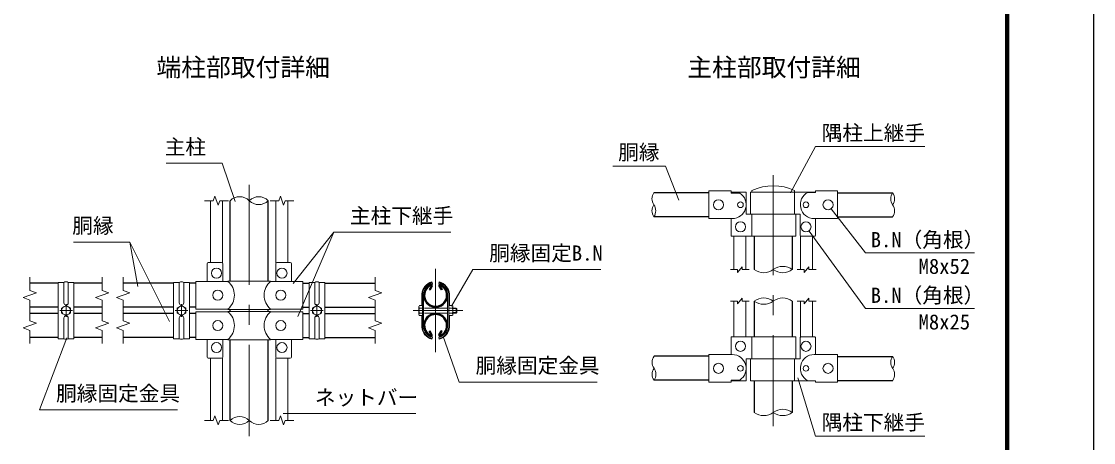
# Model space of a CAD drawing. Units: millimetres, scale not verified. Extents: x -8399 to 8401, y -5940 to 5940.
# Drawn here: x 1592 to 8401, y -1659 to 1015 of the extents above; entities that cross this region are included whole.
import ezdxf
from ezdxf.enums import TextEntityAlignment as Align

# ---------------------------------------------------------------- set-up
doc = ezdxf.new("R2010")
doc.units = ezdxf.units.MM
doc.header["$LTSCALE"] = 20
doc.linetypes.add('USER1', pattern=[50.8, 31.75, -6.35, 6.35, -6.35])
for name, color, linetype, lineweight in [('0-1_D-STR1', 1, 'Continuous', 25), ('0-4_D-BMK', 2, 'USER1', 13), ('0-5_D-STR-DIM', 7, 'Continuous', 13), ('0-8_D-STR3', 3, 'Continuous', 13), ('0-9_D-STR-TXT', 7, 'Continuous', 13), ('0-C_D-TTL-TXT', 7, 'Continuous', 13), ('0-E_D-TTL', 7, 'Continuous', 25)]:
    doc.layers.add(name, color=color, linetype=linetype, lineweight=lineweight)
doc.styles.add('ＭＳ ゴシック', font='')
doc.styles.get('ＭＳ ゴシック').set_extended_font_data('MS Gothic')

msp = doc.modelspace()

# ---------------------------------------------------------------- linework, layer by layer
at = {"layer": '0-1_D-STR1'}
for p, q in [((2917.18, -633.02), (2917.18, -122.86)), ((3159.18, -633.02), (3159.18, -122.86)), ((5958.24, -72.54), (5608.24, -72.54)), ((6774.24, -72.74), (7124.24, -72.74)), ((5958.24, -224.94), (5608.24, -224.94)), ((6774.24, -225.14), (7124.24, -225.14)), ((6245.24, -348.54), (6245.24, -560.54)), ((6487.24, -348.54), (6487.24, -560.54)), ((1824.84, -647.02), (1644.84, -647.02)), ((2104.84, -647.02), (1924.84, -647.02)), ((2558.18, -647.02), (2238.18, -647.02)), ((2698.18, -647.02), (2658.18, -647.02)), ((3378.18, -647.02), (3418.18, -647.02)), ((3518.18, -647.02), (3838.18, -647.02)), ((4195.23, -661.89), (4181.19, -686.21)), ((4200.79, -665.1), (4186.75, -689.41)), ((4243.06, -665.1), (4257.1, -689.41)), ((4248.62, -661.89), (4262.66, -686.21)), ((4181.19, -686.21), (4186.75, -689.41)), ((4262.66, -686.21), (4257.1, -689.41)), ((1824.84, -799.42), (1644.84, -799.42)), ((2104.84, -799.42), (1924.84, -799.42)), ((2558.18, -799.42), (2238.18, -799.42)), ((2698.18, -799.42), (2658.18, -799.42)), ((2917.18, -825.82), (2917.18, -813.02)), ((3159.18, -825.82), (3159.18, -813.02)), ((3378.18, -799.42), (3418.18, -799.42)), ((3518.18, -799.42), (3838.18, -799.42)), ((6245.24, -760.54), (6245.24, -987.46)), ((6487.24, -760.54), (6487.24, -987.46)), ((1824.84, -839.42), (1644.84, -839.42)), ((2104.84, -839.42), (1924.84, -839.42)), ((2558.18, -839.42), (2238.18, -839.42)), ((2698.18, -839.42), (2658.18, -839.42)), ((3378.18, -839.42), (3418.18, -839.42)), ((3518.18, -839.42), (3838.18, -839.42)), ((4181.19, -952.63), (4186.75, -949.42)), ((4195.23, -976.94), (4181.19, -952.63)), ((4200.79, -973.73), (4186.75, -949.42)), ((4243.06, -973.73), (4257.1, -949.42)), ((4248.62, -976.94), (4262.66, -952.63)), ((4262.66, -952.63), (4257.1, -949.42)), ((1824.84, -991.82), (1644.84, -991.82)), ((2104.84, -991.82), (1924.84, -991.82)), ((2558.18, -991.82), (2238.18, -991.82)), ((2698.18, -991.82), (2658.18, -991.82)), ((2917.18, -1518.06), (2917.18, -1005.82)), ((3159.18, -1518.06), (3159.18, -1005.82)), ((3378.18, -991.82), (3418.18, -991.82)), ((3518.18, -991.82), (3838.18, -991.82)), ((5958.24, -1111.06), (5609.24, -1111.06)), ((6774.24, -1111.26), (7125.24, -1111.26)), ((5958.24, -1263.46), (5609.24, -1263.46)), ((6245.24, -1267.46), (6245.24, -1467.46)), ((6487.24, -1267.46), (6487.24, -1467.46)), ((6774.24, -1263.66), (7125.24, -1263.66))]:
    msp.add_line(p, q, dxfattribs=at)
for centre, radius, start, end in [((4221.93, -723.22), 76.2, 114.32478, 65.67522), ((4221.93, -723.22), 69.78, 114.32478, 65.67522), ((4193.84, -661.09), 8.02, 330, 114.32478), ((4193.84, -661.09), 1.6, 330, 114.32478), ((4250.01, -661.09), 8.02, 65.67522, 210), ((4250.01, -661.09), 1.6, 65.67522, 210), ((4221.63, -723.22), 76.2, 5.09104, 65.67522), ((4221.93, -915.62), 76.2, 294.32478, 245.67522), ((4221.93, -915.62), 69.78, 294.32478, 245.67522), ((4193.84, -977.74), 8.02, 245.67522, 30), ((4193.84, -977.74), 1.6, 245.67522, 30), ((4250.01, -977.74), 8.02, 150, 294.32478), ((4250.01, -977.74), 1.6, 150, 294.32478)]:
    msp.add_arc(centre, radius, start, end, dxfattribs=at)
at = {"layer": '0-4_D-BMK'}
for p, q in [((6366.24, 39.34), (6366.24, -1555.51)), ((3038.18, -22.86), (3038.18, -1618.06)), ((4221.93, -556.19), (4221.93, -1084.72)), ((1874.84, -860.46), (1874.84, -780.46)), ((2608.18, -860.46), (2608.18, -780.46)), ((3468.18, -860.46), (3468.18, -780.46)), ((1914.84, -820.46), (1834.84, -820.46)), ((2648.18, -820.46), (2568.18, -820.46)), ((3428.18, -820.46), (3508.18, -820.46)), ((4079.43, -820.46), (4394.03, -820.46))]:
    msp.add_line(p, q, dxfattribs=at)
at = {"layer": '0-5_D-STR-DIM'}
for p, q in [((2754.18, -122.86), (2809.65, -122.86)), ((2819.92, -94.67), (2809.65, -122.86)), ((2840.44, -151.05), (2819.92, -94.67)), ((2850.7, -122.86), (2840.44, -151.05)), ((2850.7, -122.86), (2906.18, -122.86)), ((3170.18, -122.86), (3225.65, -122.86)), ((3235.92, -94.67), (3225.65, -122.86)), ((3256.44, -151.05), (3235.92, -94.67)), ((3266.7, -122.86), (3256.44, -151.05)), ((3266.7, -122.86), (3322.18, -122.86)), ((6139.24, -578.54), (6169.24, -542.54)), ((6169.24, -560.54), (6169.24, -542.54)), ((6563.24, -578.54), (6593.24, -542.54)), ((6593.24, -560.54), (6593.24, -542.54)), ((1644.84, -608.92), (1644.84, -692.44)), ((2104.84, -608.92), (2104.84, -692.44)), ((2238.18, -608.92), (2238.18, -692.44)), ((3838.18, -608.92), (3838.18, -692.44)), ((6094.24, -560.54), (6139.24, -560.54)), ((6139.24, -578.54), (6139.24, -560.54)), ((6169.24, -560.54), (6214.24, -560.54)), ((6518.24, -560.54), (6563.24, -560.54)), ((6563.24, -578.54), (6563.24, -560.54)), ((6593.24, -560.54), (6638.24, -560.54)), ((1602.56, -738.61), (1687.13, -707.83)), ((1644.84, -754), (1602.56, -738.61)), ((1687.13, -707.83), (1644.84, -692.44)), ((2062.56, -738.61), (2147.13, -707.83)), ((2104.84, -754), (2062.56, -738.61)), ((2147.13, -707.83), (2104.84, -692.44)), ((2195.89, -738.61), (2280.46, -707.83)), ((2238.18, -754), (2195.89, -738.61)), ((2280.46, -707.83), (2238.18, -692.44)), ((3795.89, -738.61), (3880.46, -707.83)), ((3838.18, -754), (3795.89, -738.61)), ((3880.46, -707.83), (3838.18, -692.44)), ((6139.24, -778.54), (6169.24, -742.54)), ((6169.24, -760.54), (6169.24, -742.54)), ((6563.24, -778.54), (6593.24, -742.54)), ((6593.24, -760.54), (6593.24, -742.54)), ((1644.84, -754), (1644.84, -884.84)), ((2104.84, -754), (2104.84, -884.84)), ((2238.18, -754), (2238.18, -884.84)), ((3838.18, -754), (3838.18, -884.84)), ((6094.24, -760.54), (6139.24, -760.54)), ((6139.24, -778.54), (6139.24, -760.54)), ((6169.24, -760.54), (6214.24, -760.54)), ((6518.24, -760.54), (6563.24, -760.54)), ((6563.24, -778.54), (6563.24, -760.54)), ((6593.24, -760.54), (6638.24, -760.54)), ((1687.13, -900.23), (1644.84, -884.84)), ((2147.13, -900.23), (2104.84, -884.84)), ((2280.46, -900.23), (2238.18, -884.84)), ((3880.46, -900.23), (3838.18, -884.84)), ((1602.56, -931.01), (1687.13, -900.23)), ((1644.84, -946.4), (1602.56, -931.01)), ((1644.84, -946.4), (1644.84, -1029.92)), ((2062.56, -931.01), (2147.13, -900.23)), ((2104.84, -946.4), (2062.56, -931.01)), ((2104.84, -946.4), (2104.84, -1029.92)), ((2195.89, -931.01), (2280.46, -900.23)), ((2238.18, -946.4), (2195.89, -931.01)), ((2238.18, -946.4), (2238.18, -1029.92)), ((3795.89, -931.01), (3880.46, -900.23)), ((3838.18, -946.4), (3795.89, -931.01)), ((3838.18, -946.4), (3838.18, -1029.92)), ((2819.92, -1489.87), (2809.65, -1518.06)), ((2840.44, -1546.25), (2819.92, -1489.87)), ((3235.92, -1489.87), (3225.65, -1518.06)), ((3256.44, -1546.25), (3235.92, -1489.87)), ((2754.18, -1518.06), (2809.65, -1518.06)), ((2850.7, -1518.06), (2840.44, -1546.25)), ((2850.7, -1518.06), (2906.18, -1518.06)), ((3170.18, -1518.06), (3225.65, -1518.06)), ((3266.7, -1518.06), (3256.44, -1546.25)), ((3266.7, -1518.06), (3322.18, -1518.06))]:
    msp.add_line(p, q, dxfattribs=at)
for centre, radius, start, end in [((2977.68, -183.74), 85.83, 45.18146, 134.81854), ((3098.68, -183.74), 85.83, 45.18146, 134.81854), ((3098.68, -61.97), 85.83, 225.18146, 314.81854), ((5662.73, -110.64), 66.48, 145.03504, 214.96496), ((7178.73, -110.84), 66.48, 145.03504, 214.96496), ((7069.76, -110.84), 66.48, 325.03504, 34.96496), ((5662.73, -186.84), 66.48, 145.03422, 214.96578), ((5553.76, -186.84), 66.48, 325.03504, 34.96496), ((7069.76, -187.04), 66.48, 325.03422, 34.96578), ((6426.74, -642.04), 101.51, 53.41445, 126.58555), ((6305.74, -479.03), 101.51, 233.41445, 306.58555), ((6426.74, -479.03), 101.51, 233.41445, 306.58555), ((6305.74, -842.04), 101.51, 53.41445, 126.58555), ((6426.74, -842.04), 101.51, 53.41445, 126.58555), ((6305.74, -679.03), 101.51, 233.41445, 306.58555), ((5663.73, -1149.16), 66.48, 145.03504, 214.96496), ((7179.73, -1149.36), 66.48, 145.03504, 214.96496), ((7070.76, -1149.36), 66.48, 325.03504, 34.96496), ((5663.73, -1225.36), 66.48, 145.03422, 214.96578), ((5554.76, -1225.36), 66.48, 325.03504, 34.96496), ((7070.76, -1225.56), 66.48, 325.03422, 34.96578), ((2977.68, -1578.94), 85.83, 45.18146, 134.81854), ((6305.74, -1385.95), 101.51, 233.41445, 306.58555), ((6426.74, -1548.96), 101.51, 53.41445, 126.58555), ((6426.74, -1385.95), 101.51, 233.41445, 306.58555), ((2977.68, -1457.17), 85.83, 225.18146, 314.81854), ((3098.68, -1457.17), 85.83, 225.18146, 314.81854)]:
    msp.add_arc(centre, radius, start, end, dxfattribs=at)
at = {"layer": '0-8_D-STR3'}
for p, q in [((6098.24, -74.43), (6098.24, -60.54)), ((6231.04, -68.54), (6231.04, -57.99)), ((6501.44, -208.54), (6501.44, -57.99)), ((6634.24, -60.54), (6774.24, -60.54)), ((6634.24, -70.26), (6634.24, -60.54)), ((6774.24, -60.54), (6774.24, -236.54)), ((2792.18, -515.02), (2792.18, -122.86)), ((2868.18, -517.73), (2868.18, -122.86)), ((3208.18, -517.73), (3208.18, -122.86)), ((3284.18, -515.02), (3284.18, -122.86)), ((6194.24, -68.54), (6098.24, -68.54)), ((6098.24, -74.43), (6153.71, -74.43)), ((6194.24, -68.54), (6194.24, -208.54)), ((6221.84, -68.54), (6630.24, -68.54)), ((6221.84, -208.54), (6221.84, -68.54)), ((6586.04, -70.26), (6634.24, -70.26)), ((6106.24, -236.54), (5958.24, -236.54)), ((6098.24, -236.54), (6098.24, -348.54)), ((6194.24, -208.54), (6534.24, -208.54)), ((6231.04, -208.54), (6231.04, -348.54)), ((6510.64, -208.54), (6510.64, -348.54)), ((6538.24, -212.54), (6538.24, -344.54)), ((6626.24, -236.54), (6774.24, -236.54)), ((6634.24, -236.54), (6634.24, -344.54)), ((6510.64, -348.54), (6098.24, -348.54)), ((6116.24, -348.54), (6116.24, -560.54)), ((6192.24, -348.54), (6192.24, -560.54)), ((6540.24, -348), (6540.24, -560.54)), ((6542.24, -348.54), (6630.24, -348.54)), ((6616.24, -348.54), (6616.24, -560.54)), ((2770.18, -635.02), (2770.18, -523.02)), ((2862.18, -515.02), (2778.18, -515.02)), ((2870.18, -635.02), (2870.18, -523.02)), ((3206.18, -635.02), (3206.18, -523.02)), ((3214.18, -515.02), (3298.18, -515.02)), ((3306.18, -635.02), (3306.18, -523.02)), ((1860.84, -641.94), (1860.84, -771.42)), ((1924.84, -641.94), (1888.84, -641.94)), ((1888.84, -641.94), (1888.84, -771.42)), ((2594.18, -641.94), (2594.18, -771.42)), ((2658.18, -641.94), (2622.18, -641.94)), ((2622.18, -641.94), (2622.18, -771.42)), ((2698.18, -635.02), (2902.98, -635.02)), ((2698.18, -811.02), (2698.18, -635.02)), ((2902.98, -633.02), (2898.98, -635.02)), ((2902.98, -633.02), (3173.38, -633.02)), ((3173.38, -633.02), (3177.38, -635.02)), ((3173.38, -635.02), (3378.18, -635.02)), ((3378.18, -811.02), (3378.18, -635.02)), ((3418.18, -641.94), (3454.18, -641.94)), ((3454.18, -641.94), (3454.18, -771.42)), ((3482.18, -641.94), (3482.18, -771.42)), ((4198.59, -638.08), (4201.73, -649.66)), ((4245.26, -638.08), (4242.13, -649.66)), ((4133.73, -715.94), (4133.73, -784.06)), ((4137.73, -716.11), (4137.73, -924.8)), ((4145.73, -716.46), (4145.73, -924.46)), ((4298.13, -716.46), (4298.13, -924.46)), ((4306.13, -716.11), (4306.13, -924.8)), ((4310.13, -715.94), (4310.13, -784.06)), ((2698.18, -811.02), (2902.98, -811.02)), ((2902.98, -813.02), (2898.98, -811.02)), ((3173.38, -811.02), (3378.18, -811.02)), ((4115.73, -795.52), (4115.73, -844.9)), ((4119.73, -788.06), (4137.73, -788.06)), ((4119.73, -804.26), (4137.73, -804.26)), ((4150.53, -804.46), (4298.13, -804.46)), ((4328.13, -788.06), (4306.13, -788.06)), ((4328.13, -804.26), (4306.13, -804.26)), ((4332.13, -795.52), (4332.13, -844.9)), ((4332.13, -804.46), (4352.93, -804.46)), ((4332.13, -807.16), (4357.73, -807.16)), ((4352.93, -804.46), (4352.93, -836.46)), ((4352.93, -804.46), (4357.73, -807.16)), ((4357.73, -807.16), (4357.73, -833.75)), ((6116.24, -760.54), (6116.24, -987.46)), ((6192.24, -760.54), (6192.24, -987.46)), ((6540.24, -760.54), (6540.24, -987.99)), ((6616.24, -760.54), (6616.24, -987.46)), ((1860.84, -998.97), (1860.84, -867.42)), ((1888.84, -998.97), (1888.84, -867.42)), ((2594.18, -998.97), (2594.18, -867.42)), ((2622.18, -998.97), (2622.18, -867.42)), ((2698.18, -827.82), (2902.98, -827.82)), ((2698.18, -827.82), (2698.18, -1003.82)), ((2902.98, -825.82), (2898.98, -827.82)), ((3173.38, -827.82), (3378.18, -827.82)), ((3378.18, -827.82), (3378.18, -1003.82)), ((3454.18, -998.97), (3454.18, -867.42)), ((3482.18, -998.97), (3482.18, -867.42)), ((4183.34, -820.46), (4092.12, -820.46)), ((4119.73, -836.66), (4137.73, -836.66)), ((4119.73, -852.86), (4137.73, -852.86)), ((4133.73, -924.97), (4133.73, -856.86)), ((4150.53, -836.46), (4298.13, -836.46)), ((4260.52, -820.46), (4351.74, -820.46)), ((4328.13, -836.66), (4306.13, -836.66)), ((4328.13, -852.86), (4306.13, -852.86)), ((4310.13, -924.97), (4310.13, -856.86)), ((4332.13, -833.75), (4357.73, -833.75)), ((4332.13, -836.46), (4352.93, -836.46)), ((4357.73, -833.75), (4352.93, -836.46)), ((2698.18, -1003.82), (2902.98, -1003.82)), ((2770.18, -1003.82), (2770.18, -1115.82)), ((2870.18, -1003.82), (2870.18, -1115.82)), ((2902.98, -1005.82), (2898.98, -1003.82)), ((2902.98, -1005.82), (3173.38, -1005.82)), ((3173.38, -1005.82), (3177.38, -1003.82)), ((3173.38, -1003.82), (3378.18, -1003.82)), ((3206.18, -1003.82), (3206.18, -1115.82)), ((3306.18, -1003.82), (3306.18, -1115.82)), ((4198.59, -1002.83), (4201.73, -991.25)), ((4245.26, -1002.83), (4242.13, -991.25)), ((6510.64, -987.46), (6098.24, -987.46)), ((6098.24, -1099.46), (6098.24, -987.46)), ((6231.04, -1127.46), (6231.04, -987.46)), ((6510.64, -1127.46), (6510.64, -987.46)), ((6538.24, -1123.46), (6538.24, -991.46)), ((6542.24, -987.46), (6630.24, -987.46)), ((6634.24, -1099.46), (6634.24, -991.46)), ((2862.18, -1123.82), (2778.18, -1123.82)), ((2792.18, -1518.06), (2792.18, -1123.82)), ((2868.18, -1518.06), (2868.18, -1121.11)), ((3208.18, -1518.06), (3208.18, -1121.11)), ((3214.18, -1123.82), (3298.18, -1123.82)), ((3284.18, -1518.06), (3284.18, -1123.82)), ((6106.24, -1099.46), (5958.24, -1099.46)), ((6194.24, -1127.46), (6534.24, -1127.46)), ((6194.24, -1267.46), (6194.24, -1127.46)), ((6221.84, -1127.46), (6221.84, -1267.46)), ((6501.44, -1127.46), (6501.44, -1267.46)), ((6626.24, -1099.46), (6774.24, -1099.46)), ((6774.24, -1275.46), (6774.24, -1099.46)), ((6098.24, -1261.56), (6098.24, -1275.46)), ((6098.24, -1261.56), (6153.71, -1261.56)), ((6194.24, -1267.46), (6098.24, -1267.46)), ((6221.84, -1267.46), (6630.24, -1267.46)), ((6586.04, -1265.74), (6634.24, -1265.74)), ((6634.24, -1265.74), (6634.24, -1275.46)), ((6634.24, -1275.46), (6774.24, -1275.46))]:
    msp.add_line(p, q, dxfattribs=at)
for points in [[(6098.24, -60.54), (5958.24, -60.54), (5958.24, -236.54)], [(1860.84, -641.94), (1824.84, -641.94), (1824.84, -998.97), (1860.84, -998.97)], [(1888.84, -998.97), (1924.84, -998.97), (1924.84, -641.94)], [(2594.18, -641.94), (2558.18, -641.94), (2558.18, -998.97), (2594.18, -998.97)], [(2622.18, -998.97), (2658.18, -998.97), (2658.18, -641.94)], [(3454.18, -998.97), (3418.18, -998.97), (3418.18, -641.94)], [(3482.18, -641.94), (3518.18, -641.94), (3518.18, -998.97), (3482.18, -998.97)], [(2902.98, -813.02), (3173.38, -813.02), (3177.38, -811.02)], [(2902.98, -825.82), (3173.38, -825.82), (3177.38, -827.82)], [(6098.24, -1275.46), (5958.24, -1275.46), (5958.24, -1099.46)]]:
    msp.add_lwpolyline(points, dxfattribs=at)
for points in [[(1874.84, -852.86), (1902.9, -836.66), (1902.9, -804.26), (1874.84, -788.06), (1846.78, -804.26), (1846.78, -836.66)], [(2608.18, -852.86), (2636.24, -836.66), (2636.24, -804.26), (2608.18, -788.06), (2580.12, -804.26), (2580.12, -836.66)], [(3468.18, -852.86), (3440.12, -836.66), (3440.12, -804.26), (3468.18, -788.06), (3496.24, -804.26), (3496.24, -836.66)]]:
    msp.add_lwpolyline(points, close=True, dxfattribs=at)
for centre, radius in [((6018.24, -148.54), 32), ((6158.24, -148.54), 18), ((6574.24, -148.54), 18), ((6714.24, -148.54), 32), ((6158.24, -288.54), 32), ((6574.24, -288.54), 32), ((2830.18, -583.02), 32), ((3246.18, -583.02), 32), ((2838.18, -723.02), 32), ((3238.18, -723.02), 32), ((1874.84, -820.46), 28.14), ((2608.18, -820.46), 28.14), ((3468.18, -820.46), 28.14), ((2838.18, -915.82), 32), ((3238.18, -915.82), 32), ((6158.24, -1047.46), 32), ((6574.24, -1047.46), 32), ((2830.18, -1055.82), 32), ((3246.18, -1055.82), 32), ((6018.24, -1187.46), 32), ((6714.24, -1187.46), 32), ((6158.24, -1187.46), 18), ((6574.24, -1187.46), 18)]:
    msp.add_circle(centre, radius, dxfattribs=at)
for centre, radius, start, end in [((6366.24, -353.54), 325.01, 65.41845, 114.58155), ((6106.24, -148.54), 88, 270, 57.35993), ((6626.24, -148.54), 88, 117.18421, 270), ((6630.24, -72.54), 4, 34.74541, 90), ((6534.24, -212.54), 4, 0, 90), ((6542.24, -344.54), 4, 180, 270), ((6630.24, -344.54), 4, 270, 0), ((2778.18, -523.02), 8, 90, 180), ((2862.18, -523.02), 8, 0, 90), ((3214.18, -523.02), 8, 90, 180), ((3298.18, -523.02), 8, 0, 90), ((1874.84, -664.44), 26.5, 58.10921, 121.89079), ((2608.18, -664.44), 26.5, 58.10921, 121.89079), ((2828.63, -723.02), 115.2, 310.19176, 49.80824), ((3247.72, -723.02), 115.2, 130.19176, 229.80824), ((3468.18, -664.44), 26.5, 58.10921, 121.89079), ((4221.63, -723.22), 88.2, 105.13812, 175.26816), ((4221.63, -723.22), 84.2, 105.13812, 175.157), ((4221.63, -723.22), 76.2, 105.13812, 174.90896), ((4222.23, -723.22), 76.2, 5.09104, 74.86188), ((4222.23, -723.22), 84.2, 4.843, 74.86188), ((4222.23, -723.22), 88.2, 4.843, 74.86188), ((1874.84, -771.42), 14, 180, 0), ((2608.18, -771.42), 14, 180, 0), ((3468.18, -771.42), 14, 180, 0), ((4125.88, -796.16), 10.17, 127.21089, 232.78911), ((4150.53, -820.46), 34.8, 152.26063, 207.73937), ((4137.73, -784.06), 4, 180, 270), ((4306.13, -784.06), 4, 270, 0), ((4321.97, -796.16), 10.17, 307.21089, 52.78911), ((4297.32, -820.46), 34.8, 332.26063, 27.73937), ((1874.84, -867.42), 14, 0, 180), ((2608.18, -867.42), 14, 0, 180), ((2828.63, -915.82), 115.2, 310.19176, 49.80824), ((3247.72, -915.82), 115.2, 130.19176, 229.80824), ((3468.18, -867.42), 14, 0, 180), ((4125.92, -844.76), 10.2, 127.42505, 232.57495), ((4137.73, -856.86), 4, 90, 180), ((4306.13, -856.86), 4, 0, 90), ((4321.93, -844.76), 10.2, 307.42505, 52.57495), ((4221.63, -917.69), 88.2, 184.73184, 254.86188), ((4221.63, -917.69), 84.2, 184.843, 254.86188), ((4221.63, -917.69), 76.2, 185.09104, 254.86188), ((4222.23, -917.69), 76.2, 285.13812, 354.90896), ((4222.23, -917.69), 84.2, 285.13812, 355.157), ((4222.23, -917.69), 88.2, 285.13812, 355.26816), ((1874.84, -976.47), 26.5, 238.10921, 301.89079), ((2608.18, -976.47), 26.5, 238.10921, 301.89079), ((3468.18, -976.47), 26.5, 238.10921, 301.89079), ((6542.24, -991.46), 4, 90, 180), ((6630.24, -991.46), 4, 0, 90), ((2778.18, -1115.82), 8, 180, 270), ((2862.18, -1115.82), 8, 270, 0), ((3214.18, -1115.82), 8, 180, 270), ((3298.18, -1115.82), 8, 270, 0), ((6106.24, -1187.46), 88, 302.64007, 90), ((6534.24, -1123.46), 4, 270, 0), ((6626.24, -1187.46), 88, 90, 242.81579), ((6630.24, -1263.46), 4, 270, 325.25459)]:
    msp.add_arc(centre, radius, start, end, dxfattribs=at)
at = {"layer": '0-9_D-STR-TXT'}
for p, q in [((3576.28, -322.72), (3318.18, -648.98)), ((2280.73, -386.27), (2330.14, -666.84)), ((4096.18, -1473.18), (3252.74, -1473.18))]:
    msp.add_line(p, q, dxfattribs=at)
for points in [[(7328.76, 220.28), (6634.24, 220.28), (6476.33, -73.49)], [(2511.48, 114.35), (2866.12, 114.35), (2948.69, -128.92)], [(5347.64, 95.29), (5681.69, 95.29), (5766.39, -120.31)], [(7644.96, -454.99), (6952.83, -454.99), (6735.13, -175.36)], [(4319.25, -322.72), (3576.28, -322.72), (3347.35, -857.33)], [(7644.96, -808.21), (6952.83, -808.21), (6594.26, -316.02)], [(1921.53, -386.27), (2280.73, -386.27), (2531.92, -890.26)], [(5270.51, -560.86), (4457.5, -560.86), (4322.61, -792.45)], [(2583.7, -1451.55), (1706.72, -1451.55), (1878.88, -992.94)], [(5248.35, -1274.92), (4371.38, -1274.92), (4270.12, -985.35)], [(7328.34, -1617.67), (6633.82, -1617.67), (6522.62, -1247.94)]]:
    msp.add_lwpolyline(points, dxfattribs=at)
at = {"layer": '0-E_D-TTL', "color": 2}
msp.add_lwpolyline([(-8399.36, 5940.45), (8400.64, 5940.45), (8400.64, -5939.55), (-8399.36, -5939.55)], close=True, dxfattribs=at)
at = {"layer": '0-E_D-TTL'}
for points in [[(-7859.36, 5500.45), (7860.64, 5500.45), (7860.64, -5499.55), (-7859.36, -5499.55)], [(-7854.36, 5495.45), (7855.64, 5495.45), (7855.64, -5494.55), (-7854.36, -5494.55)], [(-7849.36, 5490.45), (7850.64, 5490.45), (7850.64, -5489.55), (-7849.36, -5489.55)], [(-7844.36, 5485.45), (7845.64, 5485.45), (7845.64, -5484.55), (-7844.36, -5484.55)], [(-7839.36, 5480.45), (7840.64, 5480.45), (7840.64, -5479.55), (-7839.36, -5479.55)]]:
    msp.add_lwpolyline(points, close=True, dxfattribs=at)

# ---------------------------------------------------------------- texts
at = {"layer": '0-9_D-STR-TXT', "style": 'ＭＳ ゴシック'}
for s, p in [('隅柱上継手', (6674.1, 230.65)), ('主柱', (2501.33, 141.8)), ('胴縁', (5381.5, 107.87)), ('主柱下継手', (3678.13, -295.01)), ('胴縁', (1914.42, -358.3)), ('B.N（角根）', (6985.3, -447.13)), ('胴縁固定B.N', (4562.39, -532.39)), ('M8x52', (7289.48, -616.28)), ('B.N（角根）', (6985.3, -800.34)), ('M8x25', (7289.48, -969.5)), ('胴縁固定金具', (4476.27, -1246.45)), ('胴縁固定金具', (1811.62, -1423.08)), ('ネットバー', (3455.07, -1449.27)), ('隅柱下継手', (6673.68, -1607.3))]:
    msp.add_text(s, height=96.19, dxfattribs=at).set_placement(p, align=Align.BOTTOM_LEFT)
at = {"layer": '0-C_D-TTL-TXT', "style": 'ＭＳ ゴシック'}
for s, p in [('端柱部取付詳細', (2448.79, 631.59)), ('主柱部取付詳細', (5820.46, 631.59))]:
    msp.add_text(s, height=115.4, dxfattribs=at).set_placement(p, align=Align.BOTTOM_LEFT)

doc.saveas('drawing.dxf')
